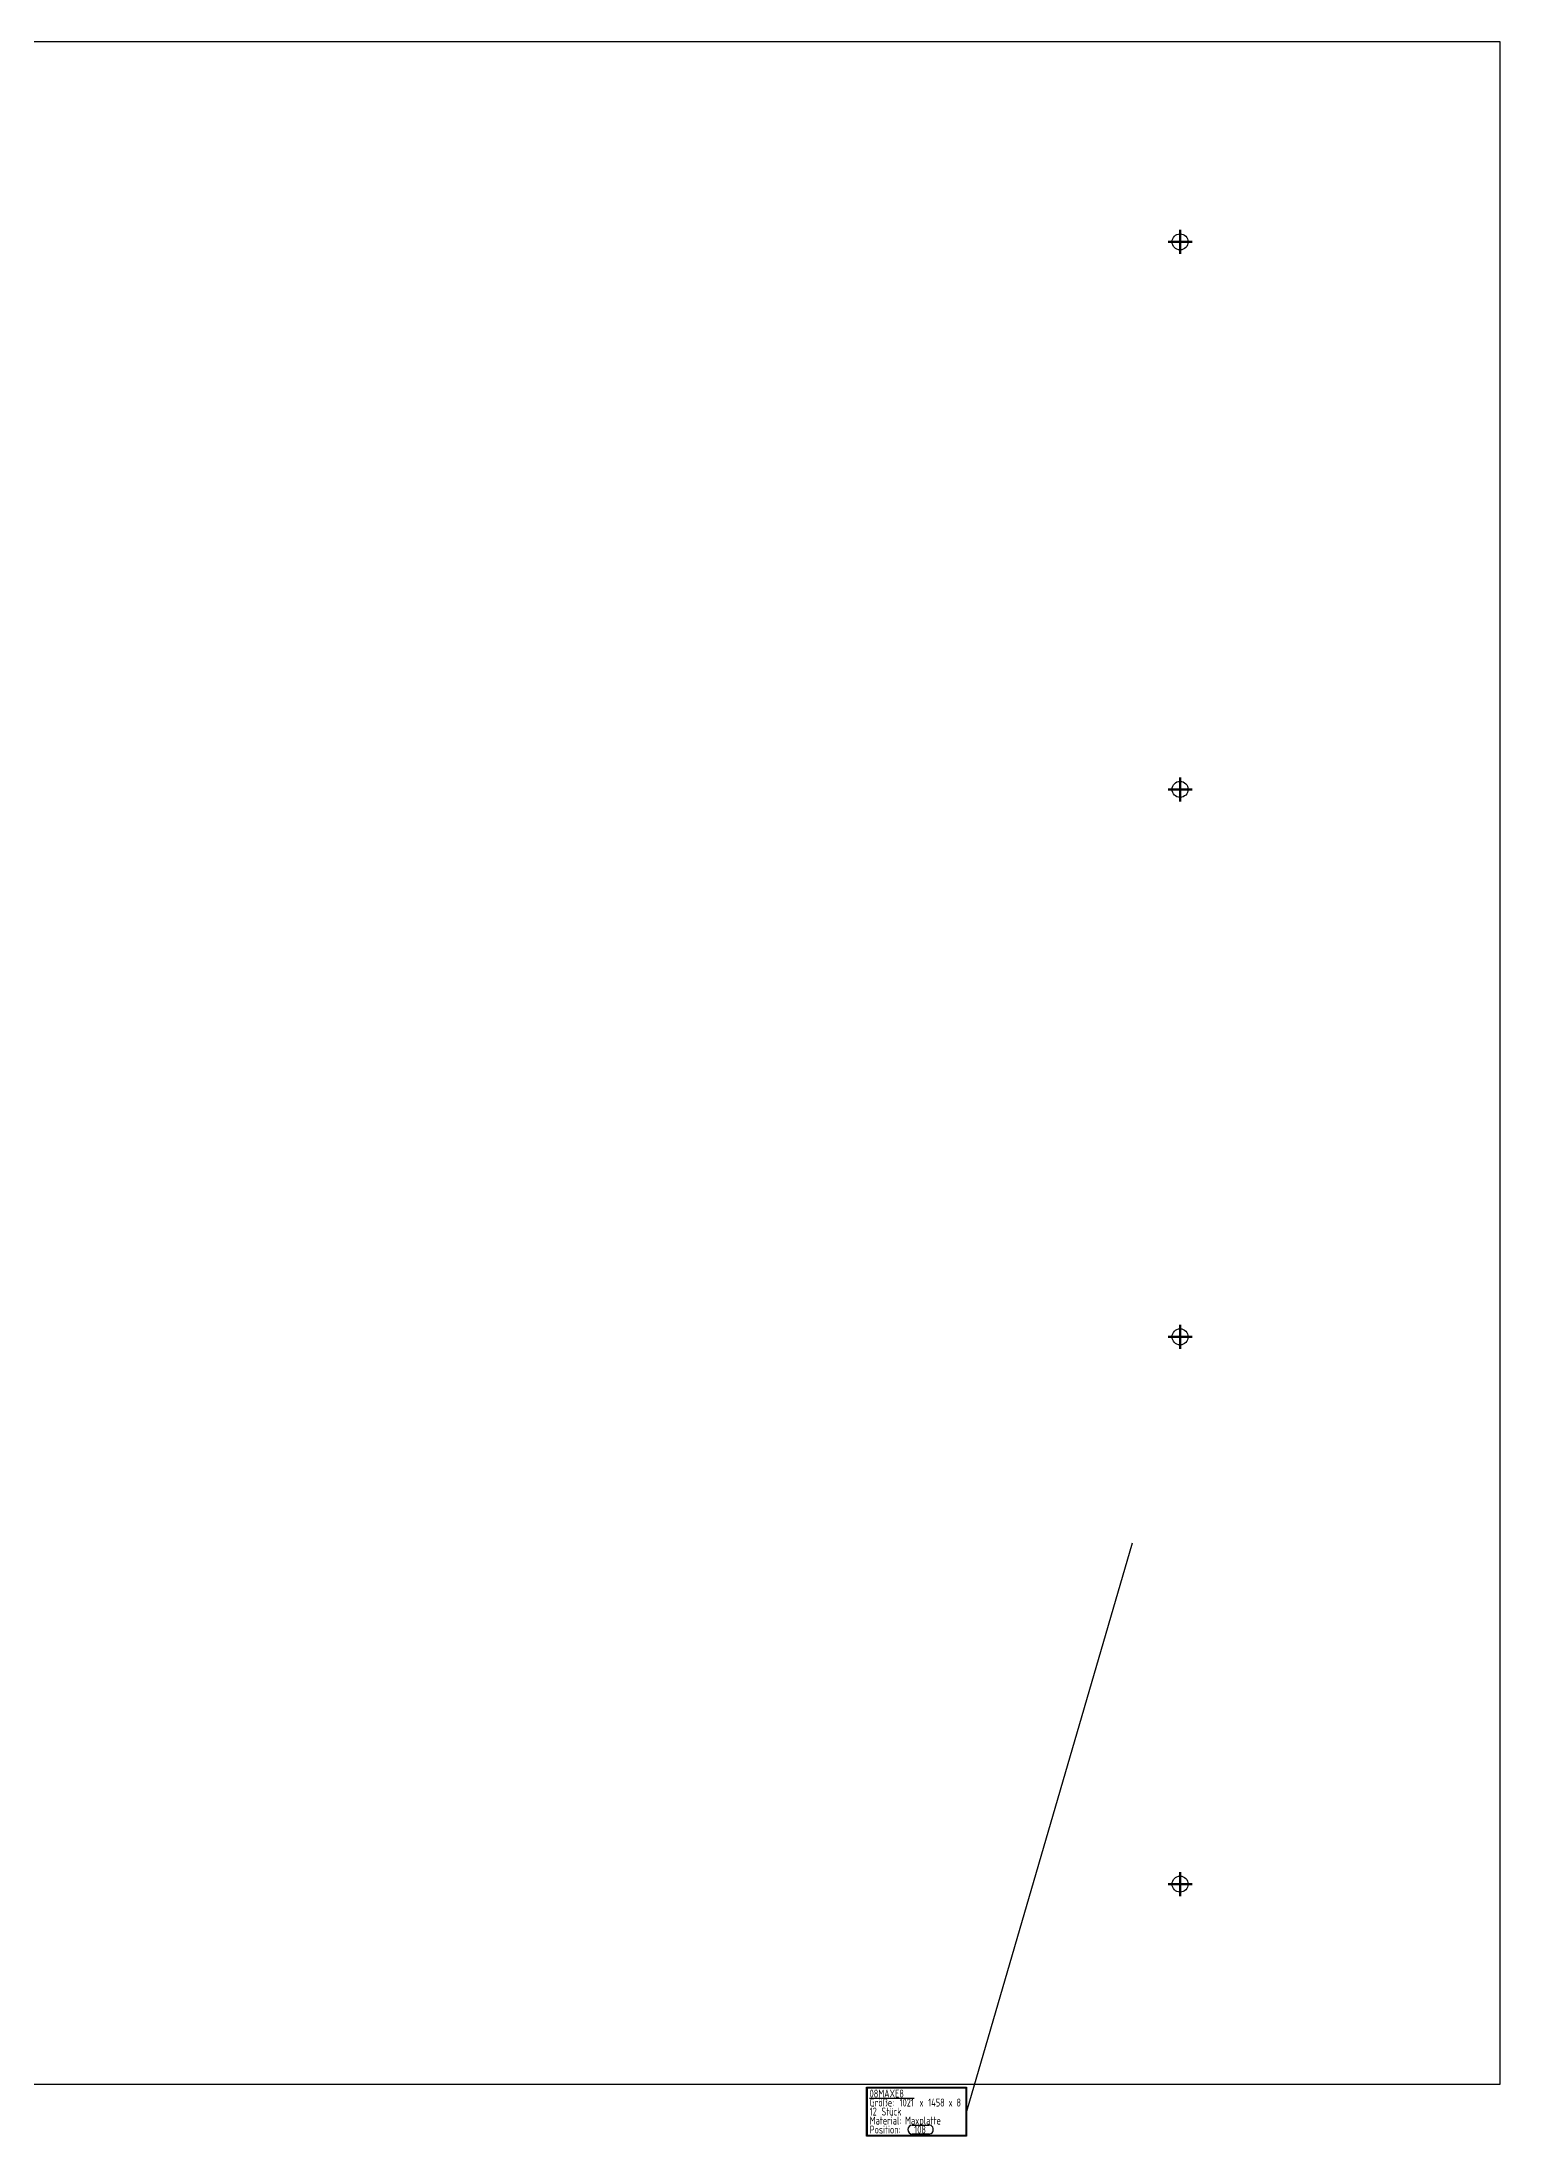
# Model space of a CAD drawing. Header units: millimetres. Extents: x -1 to 1749, y -8600 to -1376.
# Drawn here: x 736 to 1465, y -5015 to -3968 of the extents above; entities that cross this region are included whole.
import ezdxf
from ezdxf.enums import TextEntityAlignment as Align

# ---------------------------------------------------------------- set-up
doc = ezdxf.new("R2010")
doc.units = ezdxf.units.MM
doc.linetypes.add('STRICHPUNKT2', pattern=[18.5, 10, -4, 0.5, -4])
doc.layers.get('0').update_dxf_attribs({"linetype": 'CONTINUOUS'})
doc.layers.add('DIM49', color=4, linetype='CONTINUOUS')
doc.layers.add('TXT_ALL', color=7, linetype='CONTINUOUS')
doc.layers.add('LE_ALL', color=7, linetype='CONTINUOUS', lineweight=50)
doc.styles.add('ISOCPEUR', font='ISOCPEUR.ttf')

# ---------------------------------------------------------------- blocks, each defined once
blk = doc.blocks.new('SHAPE_00118', base_point=(1281.1, -4718.6))
at = {"layer": 'DIM49', "color": 1}
for p, q in [((1281.1, -4718.6), (1198.3, -5002.8)), ((1149.8, -4996.1), (1172.1, -4996.1)), ((1171.1, -5009.6), (1179.4, -5009.6)), ((1179.4, -5014.1), (1171.1, -5014.1))]:
    blk.add_line(p, q, dxfattribs=at)
for points in [[(1148.3, -4990.6), (1198.3, -4990.6), (1198.3, -5015.1), (1148.3, -5015.1)], [(1148.7, -4991), (1197.9, -4991), (1197.9, -5014.7), (1148.7, -5014.7)]]:
    blk.add_lwpolyline(points, close=True, dxfattribs=at)
for centre, start_param, end_param in [((1171.1, -5011.8), 3.141593, 0), ((1179.4, -5011.8), 0, 3.141593)]:
    blk.add_ellipse(centre, major_axis=(0, -2.25), ratio=1, start_param=start_param, end_param=end_param, dxfattribs=at)
at = {"layer": 'TXT_ALL', "color": 1, "style": 'ISOCPEUR', "width": 0.65}
for s, p in [('08MAXE8', (1149.8, -4993.8)), ('12', (1149.8, -5002.8)), ('Größe:', (1149.8, -4998.3)), (' Stück', (1153.8, -5002.8)), ('1021', (1164.8, -4998.3)), (' x', (1172.8, -4998.3)), ('1458 x 8', (1179.1, -4998.3)), ('Material: Maxplatte', (1149.8, -5007.3)), ('Position:', (1149.8, -5011.8)), ('108', (1172.1, -5011.8))]:
    blk.add_text(s, height=4, dxfattribs=at).set_placement(p, align=Align.MIDDLE_LEFT)
blk = doc.blocks.new('08MAXE8_00052', base_point=(395, -4889.1))
blk.add_lwpolyline([(1465, -4989.1), (1465, -3968.1), (7, -3968.1), (7, -4989.1)], close=True)
for centre in [(1305, -4068.1), (1305, -4341.8), (1305, -4615.5), (1305, -4889.1)]:
    blk.add_circle(centre, 4)
blk.add_blockref('SHAPE_00118', (1281.1, -4718.6))
blk = doc.blocks.new('_00054', base_point=(1305, -4068.1))
at = {"layer": 'LE_ALL', "color": 1, "linetype": 'STRICHPUNKT2'}
for p, q in [((32, -4068.1), (32, -4062.1)), ((32, -4068.1), (32, -4062.1)), ((399, -4068.1), (399, -4062.1)), ((399, -4068.1), (399, -4062.1)), ((1305, -4068.1), (1305, -4062.1)), ((1305, -4068.1), (1305, -4062.1)), ((32, -4068.1), (26, -4068.1)), ((32, -4068.1), (26, -4068.1)), ((32, -4068.1), (32, -4074.1)), ((32, -4068.1), (38, -4068.1)), ((32, -4068.1), (32, -4074.1)), ((32, -4068.1), (38, -4068.1)), ((399, -4068.1), (393, -4068.1)), ((399, -4068.1), (393, -4068.1)), ((399, -4068.1), (399, -4074.1)), ((399, -4068.1), (405, -4068.1)), ((399, -4068.1), (399, -4074.1)), ((399, -4068.1), (405, -4068.1)), ((1305, -4068.1), (1299, -4068.1)), ((1305, -4068.1), (1299, -4068.1)), ((1305, -4068.1), (1305, -4074.1)), ((1305, -4068.1), (1311, -4068.1)), ((1305, -4068.1), (1305, -4074.1)), ((1305, -4068.1), (1311, -4068.1)), ((32, -4341.8), (26, -4341.8)), ((32, -4341.8), (26, -4341.8)), ((32, -4341.8), (32, -4335.8)), ((32, -4341.8), (32, -4335.8)), ((32, -4341.8), (32, -4347.8)), ((32, -4341.8), (38, -4341.8)), ((32, -4341.8), (32, -4347.8)), ((32, -4341.8), (38, -4341.8)), ((399, -4341.8), (393, -4341.8)), ((399, -4341.8), (393, -4341.8)), ((399, -4341.8), (399, -4335.8)), ((399, -4341.8), (399, -4335.8)), ((399, -4341.8), (399, -4347.8)), ((399, -4341.8), (405, -4341.8)), ((399, -4341.8), (399, -4347.8)), ((399, -4341.8), (405, -4341.8)), ((1305, -4341.8), (1299, -4341.8)), ((1305, -4341.8), (1299, -4341.8)), ((1305, -4341.8), (1305, -4335.8)), ((1305, -4341.8), (1305, -4335.8)), ((1305, -4341.8), (1305, -4347.8)), ((1305, -4341.8), (1311, -4341.8)), ((1305, -4341.8), (1305, -4347.8)), ((1305, -4341.8), (1311, -4341.8)), ((32, -4615.5), (26, -4615.5)), ((32, -4615.5), (26, -4615.5)), ((32, -4615.5), (32, -4609.5)), ((32, -4615.5), (32, -4609.5)), ((32, -4615.5), (32, -4621.5)), ((32, -4615.5), (38, -4615.5)), ((32, -4615.5), (32, -4621.5)), ((32, -4615.5), (38, -4615.5)), ((399, -4615.5), (393, -4615.5)), ((399, -4615.5), (393, -4615.5)), ((399, -4615.5), (399, -4609.5)), ((399, -4615.5), (399, -4609.5)), ((399, -4615.5), (399, -4621.5)), ((399, -4615.5), (405, -4615.5)), ((399, -4615.5), (399, -4621.5)), ((399, -4615.5), (405, -4615.5)), ((1305, -4615.5), (1299, -4615.5)), ((1305, -4615.5), (1299, -4615.5)), ((1305, -4615.5), (1305, -4609.5)), ((1305, -4615.5), (1305, -4609.5)), ((1305, -4615.5), (1305, -4621.5)), ((1305, -4615.5), (1311, -4615.5)), ((1305, -4615.5), (1305, -4621.5)), ((1305, -4615.5), (1311, -4615.5)), ((32, -4889.1), (26, -4889.1)), ((32, -4889.1), (26, -4889.1)), ((32, -4889.1), (32, -4883.1)), ((32, -4889.1), (32, -4883.1)), ((32, -4889.1), (32, -4895.1)), ((32, -4889.1), (38, -4889.1)), ((32, -4889.1), (32, -4895.1)), ((32, -4889.1), (38, -4889.1)), ((399, -4889.1), (393, -4889.1)), ((399, -4889.1), (393, -4889.1)), ((399, -4889.1), (399, -4883.1)), ((399, -4889.1), (399, -4883.1)), ((399, -4889.1), (399, -4895.1)), ((399, -4889.1), (405, -4889.1)), ((399, -4889.1), (399, -4895.1)), ((399, -4889.1), (405, -4889.1)), ((1305, -4889.1), (1299, -4889.1)), ((1305, -4889.1), (1299, -4889.1)), ((1305, -4889.1), (1305, -4883.1)), ((1305, -4889.1), (1305, -4883.1)), ((1305, -4889.1), (1305, -4895.1)), ((1305, -4889.1), (1311, -4889.1)), ((1305, -4889.1), (1305, -4895.1)), ((1305, -4889.1), (1311, -4889.1))]:
    blk.add_line(p, q, dxfattribs=at)
blk = doc.blocks.new('_00053')
blk.add_blockref('_00054', (1305, -4068.1))
blk = doc.blocks.new('08MAXE8_00051')
for name, p in [('08MAXE8_00052', (395, -4889.1)), ('_00053', (0, 0))]:
    blk.add_blockref(name, p)
blk = doc.blocks.new('Maxplatten R2_3_16_ 3.OG_00050')
blk.add_blockref('08MAXE8_00051', (0, 0))
blk = doc.blocks.new('Maxplatten_00049')
blk.add_blockref('Maxplatten R2_3_16_ 3.OG_00050', (0, 0))
blk = doc.blocks.new('Hauptbaugruppe_00048')
blk.add_blockref('Maxplatten_00049', (0, 0))
blk = doc.blocks.new('_A3D0062_00047')
blk.add_blockref('Hauptbaugruppe_00048', (0, 0))
blk = doc.blocks.new('_ANS0062_00046')
blk.add_blockref('_A3D0062_00047', (0, 0))

msp = doc.modelspace()

# ---------------------------------------------------------------- block references
msp.add_blockref('_ANS0062_00046', (0, 0))

doc.saveas('drawing.dxf')
